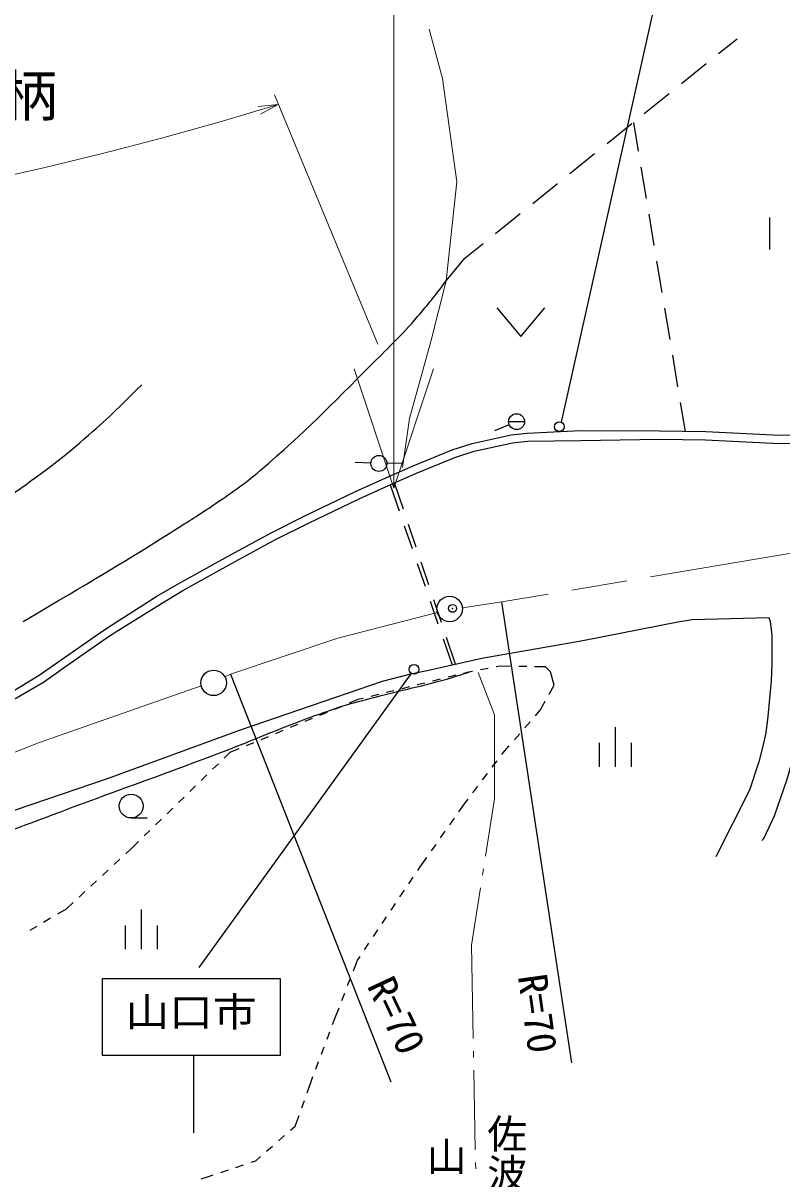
# Model space of a CAD drawing. Units: millimetres, scale not verified. Extents: x 40000 to 680000, y 20000 to 380000.
# Drawn here: x 259654 to 307312, y 246738 to 319377 of the extents above; entities that cross this region are included whole.
import ezdxf
from ezdxf.enums import TextEntityAlignment as Align

# ---------------------------------------------------------------- set-up
doc = ezdxf.new("R2010")
doc.units = ezdxf.units.MM
doc.header["$LTSCALE"] = 1000
doc.header["$PDMODE"] = 32
doc.header["$PDSIZE"] = 500
doc.linetypes.add('CHAIN', pattern=[18.5, 12, -1.5, 3.5, -1.5])
for name, color, linetype, lineweight in [('M-BGD', 7, 'Continuous', 25), ('M-BMK', 2, 'CHAIN', 13), ('M-BMK-HTXT', 7, 'Continuous', 13), ('M-BMK-SRVR', 3, 'Continuous', 25), ('M-STR-HTXT', 7, 'Continuous', 13), ('M-STR-STRC', 7, 'Continuous', 25)]:
    doc.layers.add(name, color=color, linetype=linetype, lineweight=lineweight)
doc.layers.add('M-OTRS', color=6, linetype='Continuous')
doc.styles.add('@ＭＳ ゴシック', font='')
doc.styles.add('ＭＳ ゴシック', font='')
doc.styles.get('@ＭＳ ゴシック').set_extended_font_data('@MS Gothic')
doc.styles.get('ＭＳ ゴシック').set_extended_font_data('MS Gothic')

msp = doc.modelspace()

# ---------------------------------------------------------------- linework, layer by layer
at = {"layer": 'M-BGD'}
for p, q in [((303338, 317458), (304497, 318393)), ((301002, 315575), (302559, 316830)), ((298667, 313691), (300224, 314947)), ((297982, 313139), (298287, 311320)), ((296332, 311808), (297889, 313064)), ((293997, 309925), (295553, 311181)), ((298452, 310333), (298782, 308361)), ((291661, 308042), (293218, 309297)), ((289326, 306159), (290883, 307414)), ((298948, 307375), (299278, 305402)), ((306534, 307158), (306534, 305158)), ((287388, 304596), (288548, 305531)), ((286233, 303182), (287388, 304596)), ((299443, 304416), (299774, 302443)), ((289418, 301491), (290918, 299691)), ((290918, 299691), (292418, 301491)), ((299939, 301457), (300269, 299484)), ((300434, 298498), (300765, 296526)), ((300930, 295539), (301235, 293720)), ((290150, 294329), (291150, 294329)), ((290189, 294135), (289268, 293746)), ((281502, 291727), (280503, 291770)), ((282501, 291715), (283501, 291735)), ((282707, 290362), (283271, 288724)), ((283543, 288819), (282983, 290485)), ((283596, 287778), (284084, 286360)), ((284340, 286449), (283862, 287871)), ((285136, 284079), (284658, 285501)), ((284410, 285414), (284898, 283996)), ((285223, 283050), (285711, 281632)), ((285933, 281710), (285455, 283131)), ((286036, 280686), (286600, 279048)), ((286812, 279095), (286252, 280762)), ((289607, 278962), (289357, 278914)), ((290282, 278950), (289607, 278962)), ((291282, 278933), (290782, 278941)), ((286827, 278386), (286342, 278266)), ((287633, 278587), (287312, 278507)), ((287883, 278635), (287633, 278587)), ((288866, 278821), (288374, 278728)), ((292457, 278912), (291782, 278924)), ((292782, 278612), (292457, 278912)), ((293007, 277762), (292782, 278612)), ((283916, 277661), (283431, 277541)), ((284886, 277903), (284401, 277782)), ((285857, 278145), (285371, 278024)), ((292691, 277193), (293007, 277762)), ((280684, 276857), (280128, 276627)), ((281005, 276937), (280684, 276857)), ((281975, 277178), (281490, 277057)), ((282945, 277420), (282460, 277299)), ((278742, 276055), (278279, 275864)), ((279666, 276436), (279204, 276245)), ((291830, 275841), (292132, 276187)), ((292132, 276187), (292448, 276756)), ((277817, 275673), (277355, 275482)), ((291172, 275088), (291501, 275465)), ((275969, 274909), (275507, 274719)), ((276893, 275291), (276431, 275100)), ((290514, 274335), (290843, 274712)), ((296845, 275137), (296845, 272637)), ((274120, 274146), (273658, 273955)), ((275044, 274528), (274582, 274337)), ((289882, 273613), (290185, 273959)), ((295845, 274137), (295845, 272637)), ((297845, 274137), (297845, 272637)), ((272640, 273535), (272274, 273178)), ((273196, 273764), (272640, 273535)), ((289722, 273401), (289882, 273613)), ((271916, 272829), (271558, 272479)), ((289117, 272604), (289419, 273003)), ((271200, 272130), (270842, 271781)), ((288513, 271808), (288815, 272206)), ((270484, 271432), (270127, 271083)), ((287908, 271011), (288210, 271410)), ((269769, 270733), (269411, 270384)), ((287028, 269808), (287445, 270401)), ((287445, 270401), (287606, 270613)), ((269053, 270035), (268695, 269686)), ((266443, 269421), (267443, 269421)), ((268337, 269337), (267979, 268988)), ((286452, 268990), (286740, 269399)), ((267622, 268638), (267264, 268289)), ((285877, 268172), (286164, 268581)), ((266540, 267583), (266095, 267170)), ((266906, 267940), (266540, 267583)), ((285301, 267354), (285589, 267763)), ((265729, 266830), (265363, 266490)), ((284596, 266352), (285013, 266945)), ((264996, 266150), (264630, 265810)), ((284439, 266119), (284596, 266352)), ((264263, 265470), (263897, 265129)), ((283882, 265289), (284161, 265704)), ((263530, 264789), (263164, 264449)), ((283324, 264459), (283603, 264874)), ((262353, 263696), (261804, 263371)), ((262798, 264109), (262353, 263696)), ((282767, 263629), (283046, 264044)), ((261374, 263116), (260944, 262861)), ((267068, 263672), (267068, 261172)), ((282209, 262798), (282488, 263214)), ((260513, 262607), (260083, 262352)), ((266068, 262672), (266068, 261172)), ((268068, 262672), (268068, 261172)), ((281652, 261968), (281930, 262383)), ((281094, 261138), (281373, 261553)), ((280399, 259819), (280659, 260490)), ((280659, 260490), (280815, 260723)), ((280037, 258886), (280218, 259352)), ((279676, 257954), (279856, 258420)), ((279234, 256816), (279495, 257488)), ((279095, 256448), (279234, 256816)), ((278743, 255512), (278919, 255980)), ((278390, 254576), (278566, 255044)), ((278037, 253640), (278214, 254108)), ((277485, 252136), (277722, 252804)), ((277722, 252804), (277861, 253173)), ((277151, 251194), (277318, 251665)), ((276747, 250055), (276984, 250723)), ((276449, 249793), (276747, 250055)), ((275698, 249133), (276073, 249463)), ((274947, 248472), (275322, 248802)), ((273970, 247779), (274273, 247880)), ((274273, 247880), (274571, 248142)), ((271298, 246880), (271601, 246982)), ((272075, 247141), (272549, 247301)), ((273022, 247460), (273496, 247619)), ((270839, 246750), (271298, 246880))]:
    msp.add_line(p, q, dxfattribs=at)
for points in [[(258074, 276824), (260656, 278388), (262036, 279352), (264591, 281132), (265207, 281536), (268049, 283354), (269438, 284165), (272722, 285985), (275278, 287369), (277355, 288414), (280538, 289941), (282624, 290881), (284162, 291562), (286593, 292551), (287862, 292958), (290310, 293491), (291311, 293607), (294665, 293768), (299631, 293743), (302528, 293702), (306764, 293493), (309630, 293453)], [(258304, 276434), (260929, 277961), (262326, 278936), (264875, 280712), (265481, 281109), (268344, 282905), (269693, 283727), (272965, 285540), (275512, 286919), (277578, 287959), (280751, 289482), (282831, 290418), (284360, 291096), (286766, 292075), (287993, 292468), (290393, 292991), (291344, 293101), (294678, 293155), (299632, 293236), (302512, 293195), (306748, 292987), (309628, 292946)], [(306045, 267996), (306172, 268123), (306849, 269564), (307652, 271851), (308159, 273673), (308370, 274944), (308833, 279688), (308832, 280874), (308874, 281425), (309000, 282145), (309254, 282526), (318741, 284058)], [(294812, 280568), (300784, 281758), (301673, 281886), (306501, 282016), (306586, 281762), (306672, 280915), (306673, 279094), (306631, 278035), (306421, 275790), (306295, 274773), (306126, 273926), (305872, 272951), (305281, 271172), (303166, 266977)], [(284013, 278485), (285029, 278698), (288459, 279462), (294812, 280568)], [(256318, 268978), (264957, 271907), (273299, 274962), (282234, 278018), (284013, 278485)]]:
    msp.add_lwpolyline(points, dxfattribs=at)
for centre, radius in [((290650, 294329), 500), ((293334, 294013), 305), ((282001, 291705), 500), ((284208, 278766), 305), ((266443, 270171), 750)]:
    msp.add_circle(centre, radius, dxfattribs=at)
for points, knots in [([(259656, 281772), (264161, 284440), (265354, 285105), (268928, 287369), (269939, 288011), (270524, 288343), (271510, 289023), (272728, 289863), (273434, 290310), (274558, 291270), (277442, 293732), (278906, 295285), (281585, 297967), (282721, 299105), (283390, 299715), (284435, 300937), (285166, 301790), (285411, 302094), (286233, 303182)], [0, 0, 0, 0, 1, 1, 1, 2, 2, 2, 3, 3, 3, 4, 4, 4, 5, 5, 5, 6, 6, 6, 6]), ([(165435, 276443), (167113, 276145), (167578, 276056), (168938, 275739), (170513, 275372), (171340, 274938), (172930, 274642), (173669, 274505), (174089, 274408), (174841, 274420), (175736, 274434), (176253, 274390), (177126, 274587), (177493, 274670), (177688, 274764), (178030, 274921), (178379, 275081), (178591, 275160), (178886, 275405), (179895, 276243), (180147, 277060), (181214, 277821), (181548, 278059), (181821, 278078), (182231, 278076), (182786, 278074), (183068, 277851), (183596, 277681), (184742, 277314), (185362, 277042), (186510, 276681), (188118, 276176), (189048, 275982), (190704, 275668), (196212, 274623), (199327, 274178), (204894, 273517), (206529, 273323), (207443, 273169), (209088, 273097), (210906, 273016), (211932, 272933), (213747, 273057), (215709, 273191), (216855, 273113), (218745, 273654), (219344, 273825), (219677, 273954), (220227, 274248), (221451, 274901), (222041, 275438), (223275, 276071), (223992, 276439), (224444, 276544), (225223, 276750), (226751, 277154), (227638, 277265), (229204, 277473), (231724, 277807), (233167, 277716), (235684, 278071), (237616, 278342), (238701, 278506), (240597, 278963), (242260, 279365), (243187, 279663), (244747, 280364), (245706, 280795), (246224, 281083), (247118, 281636), (249233, 282946), (250314, 283837), (252368, 285240), (254433, 286651), (255628, 287387), (257660, 288844), (259859, 290422), (261151, 291237), (263206, 292999), (264787, 294355), (265326, 294863), (267100, 296644)], [0, 0, 0, 0, 1, 1, 1, 2, 2, 2, 3, 3, 3, 4, 4, 4, 5, 5, 5, 6, 6, 6, 7, 7, 7, 8, 8, 8, 9, 9, 9, 10, 10, 10, 11, 11, 11, 12, 12, 12, 13, 13, 13, 14, 14, 14, 15, 15, 15, 16, 16, 16, 17, 17, 17, 18, 18, 18, 19, 19, 19, 20, 20, 20, 21, 21, 21, 22, 22, 22, 23, 23, 23, 24, 24, 24, 25, 25, 25, 26, 26, 26, 27, 27, 27, 27]), ([(207243, 245437), (208148, 246268), (208409, 246529), (209233, 247132), (209811, 247555), (210136, 247794), (210757, 248150), (211894, 248801), (212568, 249100), (213763, 249634), (215977, 250623), (217283, 251026), (219480, 252053), (223436, 253901), (225563, 255119), (229450, 257107), (230767, 257781), (231489, 258190), (232817, 258839), (234668, 259743), (235752, 260149), (237645, 260960), (239028, 261553), (239803, 261888), (241201, 262445), (242286, 262877), (242884, 263151), (243996, 263506), (245553, 264002), (246481, 264080), (248059, 264508), (249507, 264900), (250348, 265041), (251746, 265586), (253041, 266092), (253692, 266547), (254972, 267088), (257705, 268242), (259281, 268776), (262055, 269829), (266154, 271386), (268489, 272155), (272580, 273733), (273144, 273951), (273458, 274077), (274019, 274302), (274864, 274640), (275330, 274849), (276181, 275175), (277536, 275695), (278298, 275982), (279675, 276440), (280484, 276709), (280957, 276795), (281780, 277018), (283805, 277565), (284978, 277738), (286978, 278371), (287247, 278456), (287338, 278481), (287665, 278593)], [0, 0, 0, 0, 1, 1, 1, 2, 2, 2, 3, 3, 3, 4, 4, 4, 5, 5, 5, 6, 6, 6, 7, 7, 7, 8, 8, 8, 9, 9, 9, 10, 10, 10, 11, 11, 11, 12, 12, 12, 13, 13, 13, 14, 14, 14, 15, 15, 15, 16, 16, 16, 17, 17, 17, 18, 18, 18, 19, 19, 19, 20, 20, 20, 20])]:
    msp.add_open_spline(points, degree=3, knots=knots, dxfattribs=at)
at = {"layer": 'M-BMK'}
for points in [[(367955, 295966), (335092, 290553), (310884, 286566), (289725, 283005), (287242, 282626)], [(285673, 282343), (279415, 280721), (272684, 278465), (272320, 278296)], [(270839, 277734), (260616, 274141), (253900, 271475), (249051, 269675), (245128, 268081), (240651, 266459), (235674, 265159), (229881, 264243), (223899, 263804), (217639, 263843), (212145, 264171), (207230, 264632), (203186, 265331), (196413, 266696), (183954, 269374), (175191, 271181)]]:
    msp.add_lwpolyline(points, dxfattribs=at)
at = {"layer": 'M-BMK-HTXT'}
for p, q in [((285153, 318991), (285997, 315888)), ((285997, 315888), (286896, 309402)), ((286896, 309402), (286233, 303182)), ((286233, 303182), (285266, 299373)), ((285266, 299373), (283916, 294536)), ((283916, 294536), (283485, 291443)), ((289256, 275911), (288244, 278554)), ((289256, 270625), (289256, 275911)), ((288693, 267015), (289256, 270625)), ((288508, 265830), (288570, 266225)), ((287822, 261430), (288385, 265039)), ((287929, 255565), (287822, 261430)), ((287951, 254365), (287944, 254765)), ((288057, 248566), (287966, 253565)), ((288079, 247366), (288072, 247766))]:
    msp.add_line(p, q, dxfattribs=at)
at = {"layer": 'M-BMK-SRVR'}
for p, q in [((294119, 254033), (289725, 283005)), ((272684, 278465), (282759, 252833))]:
    msp.add_line(p, q, dxfattribs=at)
for centre in [(286445, 282556), (271619, 277911)]:
    msp.add_circle(centre, 800, dxfattribs=at)
at = {"layer": 'M-OTRS'}
msp.add_point((286632, 282596), dxfattribs=at)
at = {"layer": 'M-STR-HTXT'}
for p, q in [((282939, 290141), (282939, 321122)), ((281931, 299207), (275433, 314863)), ((275683, 314261), (274415, 314130)), ((275683, 314261), (274562, 313652)), ((282939, 290141), (280439, 297641)), ((282939, 290141), (285439, 297641))]:
    msp.add_line(p, q, dxfattribs=at)
msp.add_lwpolyline([(188792, 306346), (192590, 305930), (196396, 305583), (200207, 305304), (204022, 305096), (207841, 304956), (211662, 304887), (215483, 304886), (219303, 304955), (223122, 305094), (226938, 305302), (230749, 305579), (234554, 305926), (238353, 306342), (242143, 306826), (245924, 307380), (249695, 308002), (253453, 308693), (257198, 309452), (260929, 310279), (264644, 311173), (268342, 312136), (272022, 313165), (275683, 314261)], dxfattribs=at)
at = {"layer": 'M-STR-STRC'}
for p, q in [((299338, 320621), (293451, 294295)), ((284013, 278485), (270682, 260022)), ((275803, 259342), (275803, 254482)), ((270348, 254482), (270348, 249622))]:
    msp.add_line(p, q, dxfattribs=at)
msp.add_lwpolyline([(275803, 254482), (264642, 254482), (264642, 259342), (275803, 259342)], dxfattribs=at)

# ---------------------------------------------------------------- texts
at = {"layer": 'M-BMK-HTXT', "insert": (253802, 314677), "char_height": 2566, "attachment_point": 5, "style": 'ＭＳ ゴシック'}
msp.add_mtext('\\T1.29;字\u3000松柄', dxfattribs=at)
at = {"layer": 'M-BMK-SRVR', "style": 'ＭＳ ゴシック'}
for rotation, p in [(295.168, (282050, 259274)), (277.927, (291632, 259610))]:
    msp.add_text('R=70', height=1833, rotation=rotation, dxfattribs=at).set_placement(p, align=Align.MIDDLE_LEFT)
at = {"layer": 'M-STR-HTXT', "style": '@ＭＳ ゴシック'}
msp.add_text('佐波郡徳地町', height=1833, rotation=270, dxfattribs=at).set_placement((290023, 243350), align=Align.MIDDLE_CENTER)
at = {"layer": 'M-STR-HTXT', "insert": (286136, 244045), "char_height": 1833, "attachment_point": 5, "rotation": 270, "style": '@ＭＳ ゴシック'}
msp.add_mtext('\\T1.43;山口市', dxfattribs=at)
at = {"layer": 'M-STR-STRC', "style": 'ＭＳ ゴシック', "width": 1.1}
msp.add_text('山口市', height=1833, dxfattribs=at).set_placement((270199, 255764), align=Align.BOTTOM_CENTER)

doc.saveas('drawing.dxf')
